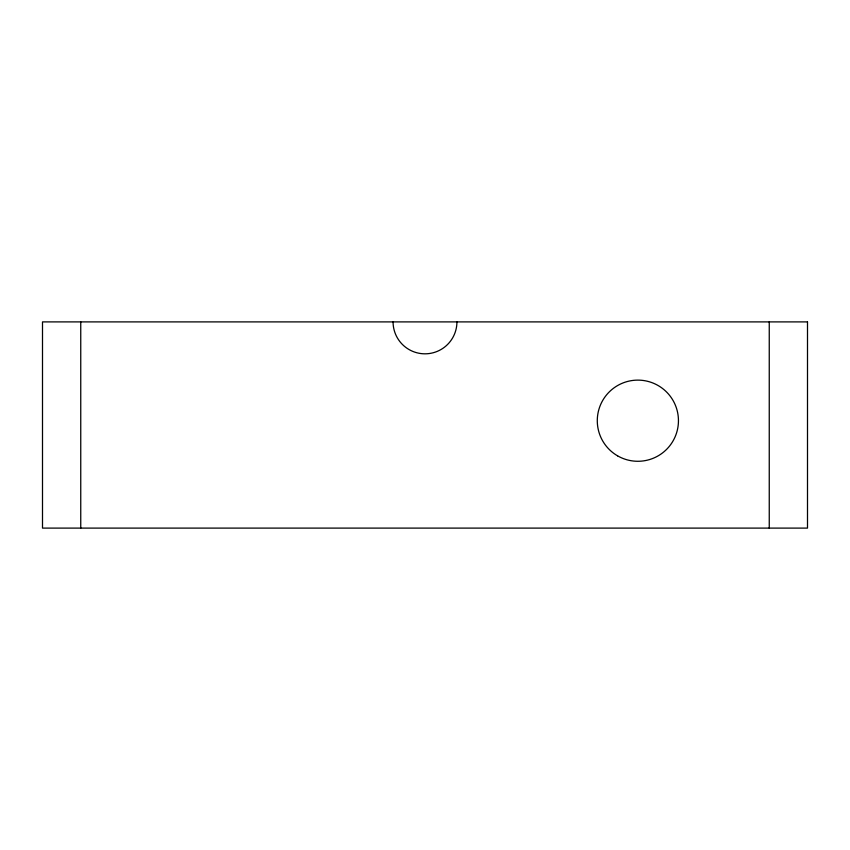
<?xml version="1.0" encoding="UTF-8"?>
<svg xmlns="http://www.w3.org/2000/svg" width="850" height="850" viewBox="0 0 850 850"><rect width="100%" height="100%" fill="white"/><g stroke="black" fill="none" stroke-linecap="round" stroke-linejoin="round"><path stroke-width="1.27" d="M769.25 321.895L769.25 528.105M80.75 321.895L80.75 528.105M456.928 321.895A31.928 31.928 0 0 1 425 353.823A31.928 31.928 0 0 1 393.072 321.895M807.5 321.895L42.5 321.895L42.5 528.105L807.5 528.105L807.5 321.895M617.578 455.844A40.577 40.577 0 0 0 678.449 420.707A40.577 40.577 0 0 0 617.578 385.56A40.577 40.577 0 0 0 617.578 455.844"/></g></svg>
